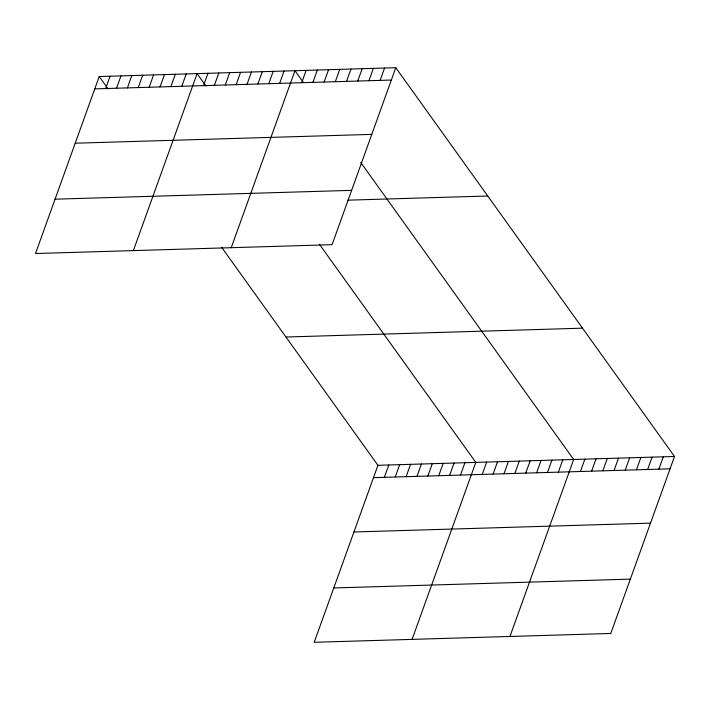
<?xml version="1.0" encoding="UTF-8"?>
<svg xmlns="http://www.w3.org/2000/svg" width="710" height="710" viewBox="0 0 710 710"><rect width="100%" height="100%" fill="white"/><g stroke="black" fill="none" stroke-linecap="round" stroke-linejoin="round"><path stroke-width="1.06" d="M99.214 76.538L35.5 253.523L332.067 244.684L395.781 67.707L99.214 76.538L108.16 89.016M105.648 88.555L110.094 76.218M116.52 88.226L120.966 75.89M127.401 87.907L131.838 75.571M138.273 87.579L142.71 75.242M149.144 87.259L153.591 74.923M160.016 86.931L164.463 74.594M170.897 86.611L175.334 74.275M181.769 86.283L186.206 73.946M133.365 250.603L197.087 73.627L206.024 86.096M203.513 85.635L207.959 73.299M214.393 85.315L218.831 72.979M225.265 84.987L229.703 72.651M236.137 84.668L240.583 72.331M247.009 84.339L251.455 72.003M257.89 84.02L262.327 71.683M268.762 83.691L273.199 71.355M279.633 83.372L284.08 71.035M231.238 247.692L294.952 70.707L303.259 82.289M301.714 82.715L306.152 70.379M312.915 82.378L317.361 70.041M324.124 82.049L328.561 69.704M335.324 81.712L339.762 69.376M346.524 81.375L350.971 69.039M357.733 81.046L362.171 68.71M368.934 80.709L373.38 68.373M380.134 80.381L384.58 68.036M221.547 247.169L377.933 465.316L314.219 642.293L610.786 633.462L674.5 456.477L395.781 67.707M384.367 477.324L388.805 464.988M395.239 477.005L399.686 464.668M406.111 476.676L410.558 464.34M416.992 476.357L421.429 464.021M427.864 476.028L432.301 463.692M438.736 475.709L443.182 463.373M449.608 475.38L454.054 463.044M460.488 475.061L464.926 462.725M412.084 639.382L475.798 462.396L319.411 244.249M482.232 474.413L486.678 462.077M493.104 474.085L497.55 461.748M503.985 473.765L508.422 461.429M514.856 473.437L519.294 461.101M525.728 473.117L530.175 460.781M536.6 472.789L541.047 460.453M547.481 472.469L551.918 460.133M558.353 472.141L562.79 459.805M509.949 636.462L573.671 459.485L360.742 162.475M580.425 471.484L584.871 459.148M591.634 471.156L596.072 458.82M602.834 470.819L607.281 458.483M614.043 470.49L618.481 458.145M625.244 470.153L629.681 457.817M636.444 469.816L640.89 457.48M647.653 469.487L652.091 457.151M658.853 469.15L663.3 456.814M94.776 88.874L391.343 80.044M75.216 143.207L371.783 134.376M55.06 199.19L351.627 190.351M347.785 200.167L487.761 196.004M285.961 337.019L582.519 328.18M377.933 465.316L674.5 456.477M373.495 477.653L670.054 468.822M353.935 531.985L650.493 523.146M333.78 587.96L630.347 579.129"/></g></svg>
